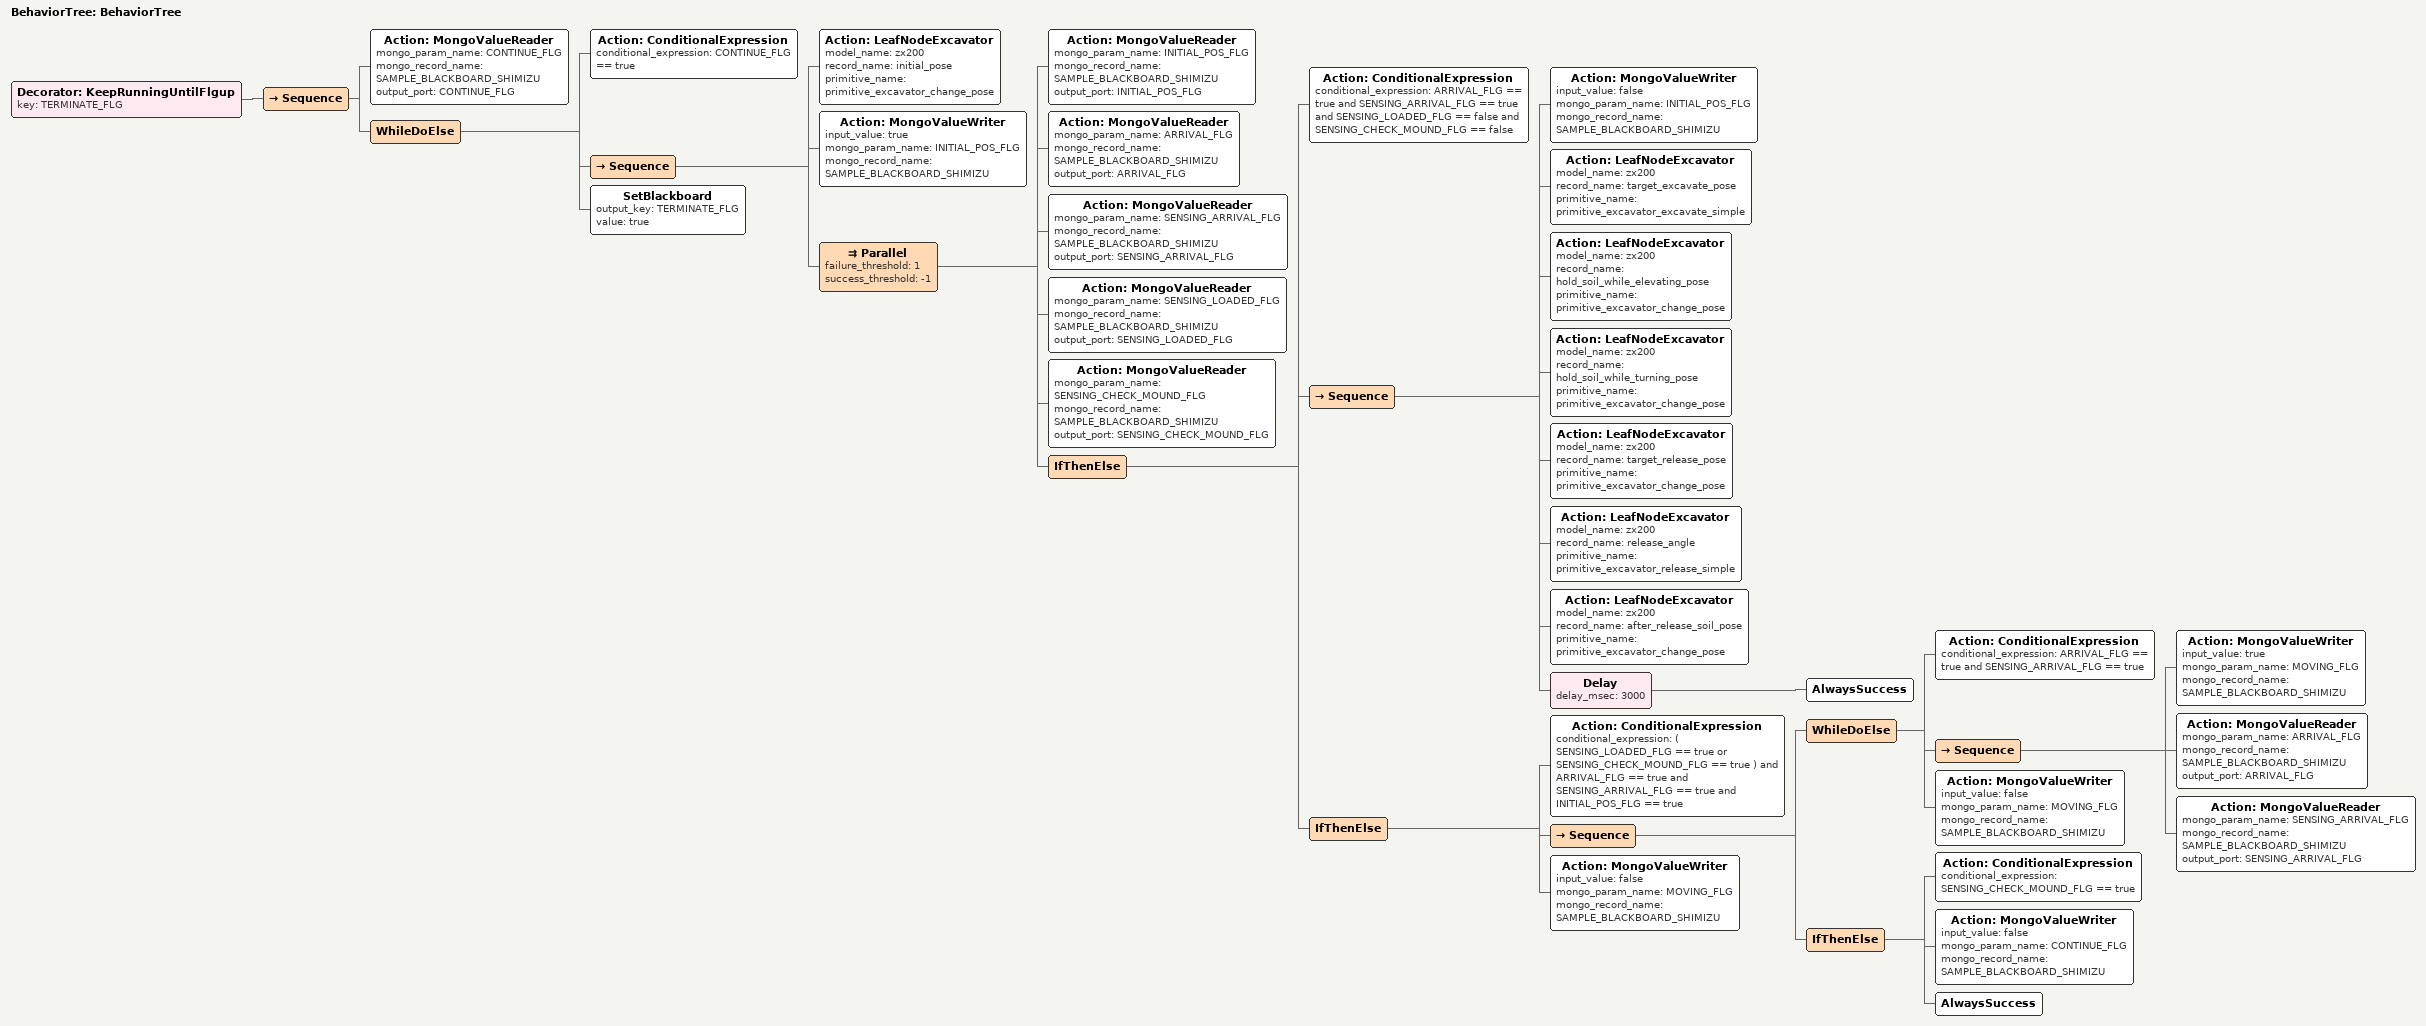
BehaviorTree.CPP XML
<?xml version="1.0"?>
<root main_tree_to_execute="BehaviorTree">
    <BehaviorTree ID="BehaviorTree">
        <Decorator ID="KeepRunningUntilFlgup" key="TERMINATE_FLG">
            <Sequence>
                <Action ID="MongoValueReader" mongo_param_name="CONTINUE_FLG" mongo_record_name="SAMPLE_BLACKBOARD_SHIMIZU" output_port="CONTINUE_FLG"/>
                <WhileDoElse>
                    <Action ID="ConditionalExpression" conditional_expression="CONTINUE_FLG == true"/>
                    <Sequence>
                        <Action ID="LeafNodeExcavator" model_name="zx200" record_name="initial_pose" primitive_name="primitive_excavator_change_pose"/>
                        <Action ID="MongoValueWriter" input_value="true" mongo_param_name="INITIAL_POS_FLG" mongo_record_name="SAMPLE_BLACKBOARD_SHIMIZU"/>
                        <Parallel failure_threshold="1" success_threshold="-1">
                            <Action ID="MongoValueReader" mongo_param_name="INITIAL_POS_FLG" mongo_record_name="SAMPLE_BLACKBOARD_SHIMIZU" output_port="INITIAL_POS_FLG"/>
                            <Action ID="MongoValueReader" mongo_param_name="ARRIVAL_FLG" mongo_record_name="SAMPLE_BLACKBOARD_SHIMIZU" output_port="ARRIVAL_FLG"/>
                            <Action ID="MongoValueReader" mongo_param_name="SENSING_ARRIVAL_FLG" mongo_record_name="SAMPLE_BLACKBOARD_SHIMIZU" output_port="SENSING_ARRIVAL_FLG"/>
                            <Action ID="MongoValueReader" mongo_param_name="SENSING_LOADED_FLG" mongo_record_name="SAMPLE_BLACKBOARD_SHIMIZU" output_port="SENSING_LOADED_FLG"/>
                            <Action ID="MongoValueReader" mongo_param_name="SENSING_CHECK_MOUND_FLG" mongo_record_name="SAMPLE_BLACKBOARD_SHIMIZU" output_port="SENSING_CHECK_MOUND_FLG"/>
                            <IfThenElse>
                                <Action ID="ConditionalExpression" conditional_expression="ARRIVAL_FLG == true and SENSING_ARRIVAL_FLG == true and SENSING_LOADED_FLG == false and SENSING_CHECK_MOUND_FLG == false "/>
                                <Sequence>
                                    <Action ID="MongoValueWriter" input_value="false" mongo_param_name="INITIAL_POS_FLG" mongo_record_name="SAMPLE_BLACKBOARD_SHIMIZU"/>
                                    <Action ID="LeafNodeExcavator" model_name="zx200" record_name="target_excavate_pose" primitive_name="primitive_excavator_excavate_simple"/>
                                    <Action ID="LeafNodeExcavator" model_name="zx200" record_name="hold_soil_while_elevating_pose" primitive_name="primitive_excavator_change_pose"/>
                                    <Action ID="LeafNodeExcavator" model_name="zx200" record_name="hold_soil_while_turning_pose" primitive_name="primitive_excavator_change_pose"/>
                                    <Action ID="LeafNodeExcavator" model_name="zx200" record_name="target_release_pose" primitive_name="primitive_excavator_change_pose"/>
                                    <Action ID="LeafNodeExcavator" model_name="zx200" record_name="release_angle" primitive_name="primitive_excavator_release_simple"/>
                                    <Action ID="LeafNodeExcavator" model_name="zx200" record_name="after_release_soil_pose" primitive_name="primitive_excavator_change_pose"/>
                                    <Delay delay_msec="3000">
                                        <AlwaysSuccess/>
                                    </Delay>
                                </Sequence>
                                <IfThenElse>
                                    <Action ID="ConditionalExpression" conditional_expression="( SENSING_LOADED_FLG == true or SENSING_CHECK_MOUND_FLG == true  ) and ARRIVAL_FLG == true and SENSING_ARRIVAL_FLG == true  and INITIAL_POS_FLG == true"/>
                                    <Sequence>
                                        <WhileDoElse>
                                            <Action ID="ConditionalExpression" conditional_expression="ARRIVAL_FLG == true and SENSING_ARRIVAL_FLG == true"/>
                                            <Sequence>
                                                <Action ID="MongoValueWriter" input_value="true" mongo_param_name="MOVING_FLG" mongo_record_name="SAMPLE_BLACKBOARD_SHIMIZU"/>
                                                <Action ID="MongoValueReader" mongo_param_name="ARRIVAL_FLG" mongo_record_name="SAMPLE_BLACKBOARD_SHIMIZU" output_port="ARRIVAL_FLG"/>
                                                <Action ID="MongoValueReader" mongo_param_name="SENSING_ARRIVAL_FLG" mongo_record_name="SAMPLE_BLACKBOARD_SHIMIZU" output_port="SENSING_ARRIVAL_FLG"/>
                                            </Sequence>
                                            <Action ID="MongoValueWriter" input_value="false" mongo_param_name="MOVING_FLG" mongo_record_name="SAMPLE_BLACKBOARD_SHIMIZU"/>
                                        </WhileDoElse>
                                        <IfThenElse>
                                            <Action ID="ConditionalExpression" conditional_expression="SENSING_CHECK_MOUND_FLG == true"/>
                                            <Action ID="MongoValueWriter" input_value="false" mongo_param_name="CONTINUE_FLG" mongo_record_name="SAMPLE_BLACKBOARD_SHIMIZU"/>
                                            <AlwaysSuccess/>
                                        </IfThenElse>
                                    </Sequence>
                                    <Action ID="MongoValueWriter" input_value="false" mongo_param_name="MOVING_FLG" mongo_record_name="SAMPLE_BLACKBOARD_SHIMIZU"/>
                                </IfThenElse>
                            </IfThenElse>
                        </Parallel>
                    </Sequence>
                    <SetBlackboard output_key="TERMINATE_FLG" value="true"/>
                </WhileDoElse>
            </Sequence>
        </Decorator>
    </BehaviorTree>
</root>
